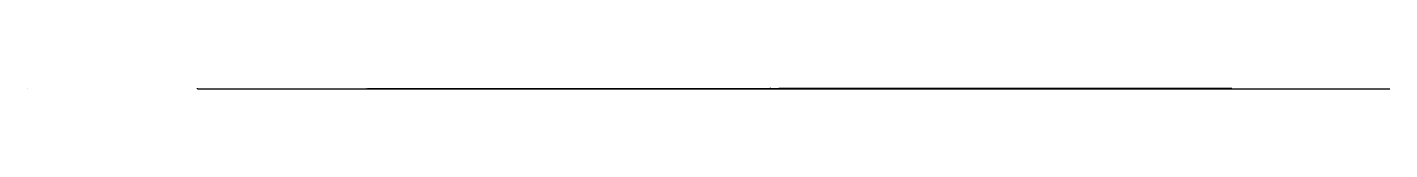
# Model space of a CAD drawing. Header units: metres. Extents: x -1 to 72750024, y 3999 to 4800.
# Drawn here: x 41150003 to 41550000, y 4299 to 4550 of the extents above; entities that cross this region are included whole.
import ezdxf

# ---------------------------------------------------------------- set-up
doc = ezdxf.new("R2010")
doc.units = ezdxf.units.M

msp = doc.modelspace()

# ---------------------------------------------------------------- linework, layer by layer
at = {"color": 7}
for p, q in [((41150003.013, 4550), (41150024.105, 4550)), ((41150003.013, 4550), (41150003.013, 4531.921)), ((41150024.105, 4531.921), (41150003.013, 4531.921)), ((41150006.026, 4543.974), (41150021.092, 4543.974)), ((41150024.105, 4550), (41150024.105, 4531.921)), ((41200000, 4550), (41199998.795, 4550)), ((41200000, 4500), (41199998.795, 4500)), ((41200000, 4450), (41199998.795, 4450)), ((41200000, 4400), (41199998.795, 4400)), ((41200000, 4350), (41199998.795, 4350)), ((41200000, 4300), (41199998.795, 4300)), ((41200000, 4540), (41199999.247, 4540)), ((41200000, 4530), (41199999.247, 4530)), ((41200000, 4520), (41199999.247, 4520)), ((41200000, 4510), (41199999.247, 4510)), ((41200000, 4490), (41199999.247, 4490)), ((41200000, 4480), (41199999.247, 4480)), ((41200000, 4470), (41199999.247, 4470)), ((41200000, 4460), (41199999.247, 4460)), ((41200000, 4440), (41199999.247, 4440)), ((41200000, 4430), (41199999.247, 4430)), ((41200000, 4420), (41199999.247, 4420)), ((41200000, 4410), (41199999.247, 4410)), ((41200000, 4390), (41199999.247, 4390)), ((41200000, 4380), (41199999.247, 4380)), ((41200000, 4370), (41199999.247, 4370)), ((41200000, 4360), (41199999.247, 4360)), ((41200000, 4340), (41199999.247, 4340)), ((41200000, 4330), (41199999.247, 4330)), ((41200000, 4320), (41199999.247, 4320)), ((41200000, 4310), (41199999.247, 4310)), ((41200000, 4300), (41200000, 4550)), ((41200000, 4300), (41550000, 4300)), ((41200000, 4300), (41200000, 4298.795)), ((41210000.001, 4300), (41210000.001, 4299.247)), ((41220000.002, 4300), (41220000.002, 4299.247)), ((41230000.003, 4300), (41230000.003, 4299.247)), ((41240000.003, 4300), (41240000.003, 4299.247)), ((41250000.001, 4300), (41250000.001, 4298.795)), ((41259999.998, 4300), (41259999.998, 4299.247)), ((41269999.996, 4300), (41269999.996, 4299.247)), ((41279999.993, 4300), (41279999.993, 4299.247)), ((41289999.991, 4300), (41289999.991, 4299.247)), ((41300000.002, 4300), (41300000.002, 4298.795)), ((41310000.006, 4300), (41310000.006, 4299.247)), ((41320000.01, 4300), (41320000.01, 4299.247)), ((41330000.015, 4300), (41330000.015, 4299.247)), ((41340000.019, 4300), (41340000.019, 4299.247)), ((41349999.996, 4300), (41349999.996, 4298.795)), ((41360000, 4300), (41360000, 4299.247)), ((41370000.005, 4300), (41370000.005, 4299.247)), ((41380000.009, 4300), (41380000.009, 4299.247)), ((41390000.013, 4300), (41390000.013, 4299.247)), ((41400000.004, 4300), (41400000.004, 4298.795)), ((41410000.008, 4300), (41410000.008, 4299.247)), ((41420000.012, 4300), (41420000.012, 4299.247)), ((41430000.003, 4300), (41430000.003, 4299.247)), ((41439999.994, 4300), (41439999.994, 4299.247)), ((41450000.012, 4300), (41450000.012, 4298.795)), ((41460000.002, 4300), (41460000.002, 4299.247)), ((41469999.993, 4300), (41469999.993, 4299.247)), ((41479999.984, 4300), (41479999.984, 4299.247)), ((41489999.975, 4300), (41489999.975, 4299.247)), ((41499999.992, 4300), (41499999.992, 4298.795)), ((41509999.983, 4300), (41509999.983, 4299.247)), ((41519999.974, 4300), (41519999.974, 4299.247)), ((41529999.964, 4300), (41529999.964, 4299.247)), ((41539999.955, 4300), (41539999.955, 4299.247)), ((41550000, 4300), (41550000, 4298.795))]:
    msp.add_line(p, q, dxfattribs=at)
at = {"color": 4}
for p, q in [((41150006.026, 4539.454), (41150021.092, 4539.454)), ((41229156.619, 4342.669), (41229732.58, 4344.61)), ((41229732.58, 4344.61), (41230018.391, 4344.237)), ((41230018.391, 4344.237), (41231352.461, 4346.101)), ((41231352.461, 4346.101), (41233035.121, 4350.138)), ((41233035.121, 4350.138), (41233111.988, 4351.704)), ((41233111.988, 4351.704), (41234600.531, 4351.347)), ((41234600.531, 4351.347), (41234807.07, 4353.067)), ((41234807.07, 4353.067), (41234845.57, 4353.362)), ((41234845.57, 4353.362), (41234945.699, 4353.175)), ((41234945.699, 4353.175), (41235588.059, 4353.112)), ((41235588.059, 4353.112), (41235710.34, 4355.174)), ((41235710.34, 4355.174), (41236374.27, 4358.114)), ((41236374.27, 4358.114), (41236948.441, 4355.475)), ((41236948.441, 4355.475), (41237893.289, 4358.334)), ((41237893.289, 4358.334), (41237905.199, 4358.523)), ((41237905.199, 4358.523), (41238443.32, 4359.016)), ((41238443.32, 4359.016), (41238445.23, 4358.881)), ((41238445.23, 4358.881), (41238538.672, 4359.835)), ((41238538.672, 4359.835), (41238542.891, 4359.412)), ((41238542.891, 4359.412), (41238815.531, 4359.795)), ((41238815.531, 4359.795), (41238884.961, 4358.993)), ((41238884.961, 4358.993), (41239224.461, 4360.113)), ((41239224.461, 4360.113), (41239829.871, 4361.739)), ((41239829.871, 4361.739), (41239923.988, 4361.546)), ((41239923.988, 4361.546), (41240079.852, 4361.892)), ((41240079.852, 4361.892), (41240220, 4361.962)), ((41240220, 4361.962), (41240248.621, 4362.122)), ((41240248.621, 4362.122), (41240267.91, 4362.06)), ((41240267.91, 4362.06), (41240438.59, 4362.64)), ((41240438.59, 4362.64), (41240643.988, 4363.239)), ((41240643.988, 4363.239), (41240973.449, 4362.816)), ((41240973.449, 4362.816), (41241197.859, 4364.34)), ((41241197.859, 4364.34), (41241237.34, 4363.971)), ((41241237.34, 4363.971), (41241592.141, 4363.769)), ((41241592.141, 4363.769), (41242740.02, 4362.703)), ((41242740.02, 4362.703), (41242817.5, 4363.993)), ((41242817.5, 4363.993), (41243361.898, 4366.527)), ((41243361.898, 4366.527), (41243473.141, 4366.082)), ((41243473.141, 4366.082), (41243591.762, 4366.734)), ((41243591.762, 4366.734), (41243680.672, 4366.869)), ((41243680.672, 4366.869), (41243692.66, 4367.021)), ((41243692.66, 4367.021), (41243820.02, 4367.061)), ((41243820.02, 4367.061), (41243912.922, 4367.404)), ((41243912.922, 4367.404), (41243955.59, 4367.308)), ((41243955.59, 4367.308), (41244131.422, 4366.907)), ((41244131.422, 4366.907), (41244216.441, 4368.496)), ((41244216.441, 4368.496), (41244263.621, 4368.156)), ((41244263.621, 4368.156), (41244286.961, 4367.15)), ((41244286.961, 4367.15), (41244536.629, 4367.832)), ((41244536.629, 4367.832), (41245156.238, 4370.305)), ((41245156.238, 4370.305), (41246401.039, 4371.294)), ((41246401.039, 4371.294), (41247900.422, 4373.212)), ((41247900.422, 4373.212), (41249573.422, 4376.871)), ((41249573.422, 4376.871), (41249760.879, 4373.8)), ((41249760.879, 4373.8), (41250014.961, 4375.984)), ((41250014.961, 4375.984), (41250517.828, 4376.934)), ((41250517.828, 4376.934), (41251123.59, 4377.291)), ((41251123.59, 4377.291), (41251469.48, 4376.508)), ((41251469.48, 4376.508), (41251518.859, 4377.275)), ((41251518.859, 4377.275), (41251777.73, 4377.764)), ((41251777.73, 4377.764), (41251916.031, 4374.955)), ((41251916.031, 4374.955), (41251988.5, 4378.093)), ((41251988.5, 4378.093), (41252237.539, 4378.03)), ((41252237.539, 4378.03), (41252644.77, 4378.753)), ((41252644.77, 4378.753), (41252653.449, 4378.38)), ((41252653.449, 4378.38), (41252719.57, 4378.832)), ((41252719.57, 4378.832), (41253015.32, 4379.367)), ((41253015.32, 4379.367), (41253061.66, 4378.953)), ((41253061.66, 4378.953), (41253796.078, 4379.67)), ((41253796.078, 4379.67), (41253819.309, 4382.086)), ((41253819.309, 4382.086), (41253932.289, 4380.374)), ((41253932.289, 4380.374), (41254230.578, 4380.893)), ((41254230.578, 4380.893), (41254241.52, 4379.712)), ((41254241.52, 4379.712), (41254415.172, 4380.577)), ((41254415.172, 4380.577), (41254542.32, 4381.021)), ((41254542.32, 4381.021), (41254550.051, 4381.16)), ((41254550.051, 4381.16), (41254563.32, 4381.314)), ((41254563.32, 4381.314), (41254608.109, 4381.185)), ((41254608.109, 4381.185), (41254701.77, 4381.292)), ((41254701.77, 4381.292), (41254707.629, 4381.353)), ((41254707.629, 4381.353), (41254893.48, 4383.127)), ((41254893.48, 4383.127), (41254914.809, 4382.062)), ((41254914.809, 4382.062), (41255121.859, 4381.764)), ((41255121.859, 4381.764), (41255709.398, 4384.018)), ((41255709.398, 4384.018), (41256126.512, 4384.716)), ((41256126.512, 4384.716), (41256677.012, 4384.01)), ((41256677.012, 4384.01), (41256759.422, 4384.971)), ((41256759.422, 4384.971), (41257076.5, 4383.377)), ((41257076.5, 4383.377), (41257255.172, 4384.871)), ((41257255.172, 4384.871), (41257455.672, 4385.305)), ((41257455.672, 4385.305), (41257472.051, 4384.765)), ((41257472.051, 4384.765), (41257690.129, 4385.991)), ((41257690.129, 4385.991), (41257743.449, 4385.75)), ((41257743.449, 4385.75), (41258104.148, 4385.56)), ((41258104.148, 4385.56), (41258181.539, 4385.222)), ((41258181.539, 4385.222), (41258205.91, 4385.832)), ((41258205.91, 4385.832), (41258868.871, 4385.855)), ((41258868.871, 4385.855), (41259121.148, 4385.646)), ((41259121.148, 4385.646), (41259210.801, 4386.552)), ((41259210.801, 4386.552), (41259666.059, 4386.956)), ((41259666.059, 4386.956), (41260121.191, 4387.952)), ((41260121.191, 4387.952), (41260271.641, 4388.152)), ((41260271.641, 4388.152), (41260493.629, 4388.307)), ((41260493.629, 4388.307), (41261521.859, 4390.863)), ((41261521.859, 4390.863), (41262086.949, 4390.768)), ((41262086.949, 4390.768), (41262643.988, 4392.025)), ((41262643.988, 4392.025), (41262765.922, 4389.212)), ((41262765.922, 4389.212), (41264198.68, 4395.011)), ((41264198.68, 4395.011), (41264230.66, 4392.672)), ((41264230.66, 4392.672), (41264421.121, 4393.087)), ((41264421.121, 4393.087), (41264470.859, 4392.932)), ((41264470.859, 4392.932), (41264523.129, 4391.705)), ((41264523.129, 4391.705), (41264590.77, 4394.246)), ((41264590.77, 4394.246), (41264838.828, 4394.447)), ((41264838.828, 4394.447), (41265494.629, 4394.729)), ((41265494.629, 4394.729), (41266162.227, 4393.626)), ((41266162.227, 4393.626), (41266418.469, 4395.186)), ((41266418.469, 4395.186), (41266923.57, 4393.535)), ((41266923.57, 4393.535), (41267185.422, 4395.988)), ((41267185.422, 4395.988), (41268144.547, 4396.802)), ((41268144.547, 4396.802), (41268194.289, 4397.407)), ((41268194.289, 4397.407), (41268306.688, 4396.661)), ((41268306.688, 4396.661), (41268435.711, 4394.561)), ((41268435.711, 4394.561), (41268584.727, 4395.876)), ((41268584.727, 4395.876), (41268700.367, 4395.213)), ((41268700.367, 4395.213), (41268715.102, 4398.698)), ((41268715.102, 4398.698), (41268870.727, 4396.815)), ((41268870.727, 4396.815), (41268904.031, 4398.749)), ((41268904.031, 4398.749), (41269692.492, 4398.535)), ((41269692.492, 4398.535), (41269927.93, 4399.966)), ((41269927.93, 4399.966), (41270133.422, 4398.77)), ((41270133.422, 4398.77), (41271884.883, 4402.126)), ((41271884.883, 4402.126), (41272284.594, 4401.632)), ((41272284.594, 4401.632), (41272500.602, 4406.162)), ((41272500.602, 4406.162), (41273345.438, 4402.219)), ((41273345.438, 4402.219), (41273597.25, 4404.388)), ((41273597.25, 4404.388), (41273810.453, 4403.092)), ((41273810.453, 4403.092), (41274871.938, 4404.882)), ((41274871.938, 4404.882), (41275225.547, 4404.391)), ((41275225.547, 4404.391), (41275539.773, 4404.754)), ((41275539.773, 4404.754), (41275724.219, 4405.725)), ((41275724.219, 4405.725), (41275955.531, 4405.662)), ((41275955.531, 4405.662), (41276191.547, 4405.38)), ((41276191.547, 4405.38), (41276512.906, 4405.66)), ((41276512.906, 4405.66), (41277447.273, 4404.943)), ((41277447.273, 4404.943), (41278113.367, 4406.244)), ((41278113.367, 4406.244), (41278378.43, 4407.826)), ((41278378.43, 4407.826), (41278887.023, 4407.878)), ((41278887.023, 4407.878), (41278898.273, 4406.31)), ((41278898.273, 4406.31), (41279016.023, 4408.679)), ((41279016.023, 4408.679), (41279073.773, 4408.166)), ((41279073.773, 4408.166), (41279191.297, 4408.316)), ((41279191.297, 4408.316), (41279394.211, 4410.006)), ((41279394.211, 4410.006), (41279545.789, 4408.972)), ((41279545.789, 4408.972), (41279627.383, 4409.813)), ((41279627.383, 4409.813), (41280517.547, 4408.613)), ((41280517.547, 4408.613), (41281710.328, 4411.857)), ((41281710.328, 4411.857), (41281733.938, 4408.885)), ((41281733.938, 4408.885), (41281866.906, 4410.733)), ((41281866.906, 4410.733), (41282929.188, 4413.369)), ((41282929.188, 4413.369), (41283311.813, 4412.312)), ((41283311.813, 4412.312), (41283389.469, 4410.99)), ((41283389.469, 4410.99), (41283559.094, 4412.939)), ((41283559.094, 4412.939), (41284001.406, 4412.965)), ((41284001.406, 4412.965), (41284069.172, 4413.536)), ((41284069.172, 4413.536), (41284175.617, 4413.315)), ((41284175.617, 4413.315), (41284370.398, 4412.207)), ((41284370.398, 4412.207), (41284495.5, 4412.937)), ((41284495.5, 4412.937), (41284555.711, 4415.128)), ((41284555.711, 4415.128), (41284840.453, 4413.627)), ((41284840.453, 4413.627), (41284871.813, 4414.009)), ((41284871.813, 4414.009), (41285269.789, 4414.098)), ((41285269.789, 4414.098), (41285301.102, 4413.629)), ((41285301.102, 4413.629), (41285537.992, 4413.635)), ((41285537.992, 4413.635), (41285951.297, 4415.64)), ((41285951.297, 4415.64), (41285954.75, 4414.961)), ((41285954.75, 4414.961), (41285979.594, 4415)), ((41285979.594, 4415), (41286004.063, 4414.804)), ((41286004.063, 4414.804), (41286334.883, 4415.189)), ((41286334.883, 4415.189), (41286453.094, 4414.954)), ((41286453.094, 4414.954), (41286526.031, 4414.861)), ((41286526.031, 4414.861), (41286823.922, 4415.652)), ((41286823.922, 4415.652), (41287379.953, 4416.422)), ((41287379.953, 4416.422), (41287619.617, 4416.709)), ((41287619.617, 4416.709), (41287679.406, 4416.186)), ((41287679.406, 4416.186), (41287879.094, 4416.404)), ((41287879.094, 4416.404), (41288533.641, 4418.985)), ((41288533.641, 4418.985), (41288698.68, 4413.204)), ((41288698.68, 4413.204), (41289128.328, 4418.27)), ((41289128.328, 4418.27), (41289304.969, 4419.32)), ((41289304.969, 4419.32), (41289419.07, 4420.498)), ((41289419.07, 4420.498), (41289448.242, 4419.113)), ((41289448.242, 4419.113), (41291674.563, 4420.272)), ((41291674.563, 4420.272), (41291947.094, 4420.622)), ((41291947.094, 4420.622), (41292215.703, 4420.804)), ((41292215.703, 4420.804), (41292395.406, 4419.705)), ((41292395.406, 4419.705), (41292487.031, 4420.933)), ((41292487.031, 4420.933), (41292502.203, 4421.306)), ((41292502.203, 4421.306), (41292512.641, 4421.635)), ((41292512.641, 4421.635), (41292549.227, 4420.117)), ((41292549.227, 4420.117), (41292574.156, 4421.016)), ((41292574.156, 4421.016), (41292578.953, 4420.985)), ((41292578.953, 4420.985), (41292884.008, 4421.305)), ((41292884.008, 4421.305), (41293335.594, 4420.103)), ((41293335.594, 4420.103), (41293427.828, 4421.082)), ((41293427.828, 4421.082), (41293642.5, 4421.765)), ((41293642.5, 4421.765), (41294211.117, 4422.745)), ((41294211.117, 4422.745), (41294459.938, 4422.177)), ((41294459.938, 4422.177), (41294511.883, 4422.806)), ((41294511.883, 4422.806), (41294849.219, 4424.415)), ((41294849.219, 4424.415), (41295017.742, 4423.352)), ((41295017.742, 4423.352), (41295176.43, 4423.423)), ((41295176.43, 4423.423), (41295593.703, 4424.081)), ((41295593.703, 4424.081), (41296224.977, 4423.774)), ((41296224.977, 4423.774), (41296241.617, 4424.423)), ((41296241.617, 4424.423), (41296399.633, 4424.714)), ((41296399.633, 4424.714), (41296516.68, 4424.113)), ((41296516.68, 4424.113), (41296830.133, 4423.984)), ((41296830.133, 4423.984), (41296922.844, 4423.95)), ((41296922.844, 4423.95), (41297085.406, 4424.878)), ((41297085.406, 4424.878), (41297112.141, 4426.465)), ((41297112.141, 4426.465), (41297262.063, 4425.133)), ((41297262.063, 4425.133), (41297332.344, 4425.029)), ((41297332.344, 4425.029), (41297916.719, 4425.944)), ((41297916.719, 4425.944), (41297947.93, 4426.629)), ((41297947.93, 4426.629), (41298008.992, 4425.618)), ((41298008.992, 4425.618), (41298529.922, 4425.643)), ((41298529.922, 4425.643), (41298883.906, 4426.373)), ((41298883.906, 4426.373), (41298884.852, 4426.455)), ((41298884.852, 4426.455), (41298930.023, 4425.967)), ((41298930.023, 4425.967), (41299227.227, 4427.326)), ((41299227.227, 4427.326), (41299358.68, 4427.745)), ((41299358.68, 4427.745), (41299652.789, 4426.556)), ((41299652.789, 4426.556), (41299755.742, 4426.967)), ((41299755.742, 4426.967), (41301493.398, 4429.007)), ((41301493.398, 4429.007), (41301530.5, 4428.972)), ((41301530.5, 4428.972), (41301592.5, 4428.489)), ((41301592.5, 4428.489), (41301945.398, 4429.559)), ((41301945.398, 4429.559), (41302187.602, 4429.434)), ((41302187.602, 4429.434), (41302253.297, 4428.918)), ((41302253.297, 4428.918), (41302548.602, 4431.357)), ((41302548.602, 4431.357), (41302719.898, 4430.733)), ((41302719.898, 4430.733), (41303362.703, 4430.833)), ((41303362.703, 4430.833), (41303660.102, 4431.059)), ((41303660.102, 4431.059), (41303668.797, 4431.031)), ((41303668.797, 4431.031), (41303766.797, 4431.61)), ((41303766.797, 4431.61), (41303953.102, 4430.859)), ((41303953.102, 4430.859), (41304289.297, 4430.228)), ((41304289.297, 4430.228), (41304648.797, 4430.552)), ((41304648.797, 4430.552), (41304874.203, 4431.325)), ((41304874.203, 4431.325), (41304944.398, 4432.688)), ((41304944.398, 4432.688), (41305185.703, 4431.645)), ((41305185.703, 4431.645), (41305218.5, 4432.579)), ((41305218.5, 4432.579), (41305347.797, 4431.953)), ((41305347.797, 4431.953), (41305807.398, 4432.003)), ((41305807.398, 4432.003), (41305908.898, 4433.029)), ((41305908.898, 4433.029), (41306564.398, 4433.94)), ((41306564.398, 4433.94), (41306842.898, 4433.828)), ((41306842.898, 4433.828), (41307829.398, 4434.464)), ((41307829.398, 4434.464), (41307832.898, 4434.014)), ((41307832.898, 4434.014), (41307873.5, 4434.704)), ((41307873.5, 4434.704), (41307898, 4434.003)), ((41307898, 4434.003), (41308011.898, 4433.791)), ((41308011.898, 4433.791), (41308012, 4434.186)), ((41308012, 4434.186), (41308132.703, 4432.705)), ((41308132.703, 4432.705), (41308143.898, 4434.329)), ((41308143.898, 4434.329), (41308161.5, 4433.588)), ((41308161.5, 4433.588), (41308237.203, 4434.265)), ((41308237.203, 4434.265), (41308295.602, 4436.09)), ((41308295.602, 4436.09), (41308558.602, 4433.971)), ((41308558.602, 4433.971), (41308608.102, 4434.485)), ((41308608.102, 4434.485), (41308698, 4433.65)), ((41308698, 4433.65), (41309028.797, 4436.159)), ((41309028.797, 4436.159), (41309103.398, 4434.85)), ((41309103.398, 4434.85), (41309360.102, 4435.271)), ((41309360.102, 4435.271), (41309616.102, 4436.277)), ((41309616.102, 4436.277), (41309711.703, 4436.947)), ((41309711.703, 4436.947), (41309752.797, 4435.379)), ((41309752.797, 4435.379), (41310107.5, 4435.852)), ((41310107.5, 4435.852), (41310125.703, 4436.358)), ((41310125.703, 4436.358), (41311214.297, 4437.278)), ((41311214.297, 4437.278), (41311466.398, 4436.404)), ((41311466.398, 4436.404), (41311524.203, 4435.949)), ((41311524.203, 4435.949), (41311573.203, 4436.244)), ((41311573.203, 4436.244), (41311685.398, 4438.383)), ((41311685.398, 4438.383), (41312880, 4438.311)), ((41312880, 4438.311), (41313271.898, 4439.766)), ((41313271.898, 4439.766), (41313299, 4438.546)), ((41313299, 4438.546), (41313643.102, 4438.587)), ((41313643.102, 4438.587), (41313692.797, 4440.019)), ((41313692.797, 4440.019), (41313955.797, 4439.054)), ((41313955.797, 4439.054), (41315097.797, 4439.881)), ((41315097.797, 4439.881), (41315323.203, 4440.512)), ((41315323.203, 4440.512), (41315583.5, 4440.377)), ((41315583.5, 4440.377), (41316257.797, 4441.381)), ((41316257.797, 4441.381), (41316552.602, 4439.135)), ((41316552.602, 4439.135), (41316713.102, 4441.908)), ((41316713.102, 4441.908), (41316923.797, 4441.57)), ((41316923.797, 4441.57), (41317602.797, 4440.393)), ((41317602.797, 4440.393), (41318189.297, 4439.485)), ((41318189.297, 4439.485), (41318287.898, 4440.748)), ((41318287.898, 4440.748), (41318463.5, 4443.442)), ((41318463.5, 4443.442), (41318480.203, 4444.342)), ((41318480.203, 4444.342), (41318598.398, 4443.227)), ((41318598.398, 4443.227), (41318868.898, 4442.003)), ((41318868.898, 4442.003), (41319751.5, 4444.333)), ((41319751.5, 4444.333), (41319975.797, 4443.749)), ((41319975.797, 4443.749), (41320474.5, 4443.765)), ((41320474.5, 4443.765), (41320747, 4443.904)), ((41320747, 4443.904), (41320816.398, 4444.117)), ((41320816.398, 4444.117), (41320902, 4444.097)), ((41320902, 4444.097), (41321078.703, 4443.967)), ((41321078.703, 4443.967), (41321130, 4444.06)), ((41321130, 4444.06), (41321305.602, 4444.467)), ((41321305.602, 4444.467), (41321694.5, 4444.401)), ((41321694.5, 4444.401), (41321803.398, 4444.732)), ((41321803.398, 4444.732), (41322061, 4441.177)), ((41322061, 4441.177), (41322110.102, 4445.098)), ((41322110.102, 4445.098), (41322248.398, 4445.247)), ((41322248.398, 4445.247), (41322355.398, 4444.845)), ((41322355.398, 4444.845), (41322393.898, 4444.991)), ((41322393.898, 4444.991), (41322729.5, 4445.39)), ((41322729.5, 4445.39), (41322861.898, 4446.323)), ((41322861.898, 4446.323), (41323058.5, 4444.452)), ((41323058.5, 4444.452), (41323060.5, 4442.85)), ((41323060.5, 4442.85), (41323231.102, 4445.939)), ((41323231.102, 4445.939), (41323264.602, 4445.535)), ((41323264.602, 4445.535), (41323370.898, 4445.686)), ((41323370.898, 4445.686), (41323610, 4446.15)), ((41323610, 4446.15), (41323891, 4447.067)), ((41323891, 4447.067), (41324093, 4447.538)), ((41324093, 4447.538), (41324744.797, 4446.856)), ((41324744.797, 4446.856), (41324852.5, 4446.998)), ((41324852.5, 4446.998), (41325004.102, 4447.719)), ((41325004.102, 4447.719), (41325438.602, 4447.395)), ((41325438.602, 4447.395), (41325541.898, 4445.67)), ((41325541.898, 4445.67), (41326166.797, 4448.714)), ((41326166.797, 4448.714), (41326227.297, 4446.06)), ((41326227.297, 4446.06), (41326386.898, 4447.806)), ((41326386.898, 4447.806), (41326407.898, 4448.298)), ((41326407.898, 4448.298), (41326982.602, 4447.223)), ((41326982.602, 4447.223), (41327281.102, 4447.854)), ((41327281.102, 4447.854), (41327688.102, 4446.843)), ((41327688.102, 4446.843), (41327943.297, 4449.5)), ((41327943.297, 4449.5), (41328008.102, 4449.94)), ((41328008.102, 4449.94), (41328413.898, 4450.856)), ((41328413.898, 4450.856), (41328608.5, 4449.719)), ((41328608.5, 4449.719), (41330011.703, 4451.649)), ((41330011.703, 4451.649), (41330503.797, 4450.74)), ((41330503.797, 4450.74), (41330660.797, 4449.612)), ((41330660.797, 4449.612), (41331053.703, 4451.037)), ((41331053.703, 4451.037), (41331124.094, 4451.201)), ((41331124.094, 4451.201), (41331145.094, 4451.463)), ((41331145.094, 4451.463), (41331394.094, 4452.74)), ((41331394.094, 4452.74), (41331650.406, 4449.97)), ((41331650.406, 4449.97), (41332426.594, 4452.754)), ((41332426.594, 4452.754), (41332758.203, 4451.596)), ((41332758.203, 4451.596), (41333082.203, 4452.827)), ((41333082.203, 4452.827), (41333736.203, 4450.207)), ((41333736.203, 4450.207), (41333819.703, 4455.145)), ((41333819.703, 4455.145), (41334442, 4452.957)), ((41334442, 4452.957), (41334582.906, 4455.196)), ((41334582.906, 4455.196), (41335000.203, 4455.071)), ((41335000.203, 4455.071), (41335667.906, 4454.118)), ((41335667.906, 4454.118), (41336534.594, 4456.392)), ((41336534.594, 4456.392), (41336785.5, 4454.247)), ((41336785.5, 4454.247), (41338609, 4453.918)), ((41338609, 4453.918), (41338660.203, 4453.304)), ((41338660.203, 4453.304), (41339353.906, 4452.254)), ((41339353.906, 4452.254), (41340904.094, 4459.755)), ((41340904.094, 4459.755), (41341259.906, 4458.571)), ((41341259.906, 4458.571), (41341762.703, 4460.338)), ((41341762.703, 4460.338), (41342374.406, 4455.946)), ((41342374.406, 4455.946), (41343038.406, 4460.553)), ((41343038.406, 4460.553), (41346145.594, 4460.777)), ((41346145.594, 4460.777), (41347383, 4459.756)), ((41347383, 4459.756), (41348109, 4461.191)), ((41348109, 4461.191), (41349420.703, 4464.897)), ((41349420.703, 4464.897), (41349861.203, 4464.565)), ((41349861.203, 4464.565), (41349886, 4460.116)), ((41349886, 4460.116), (41350382.297, 4465.465)), ((41350382.297, 4465.465), (41350765.297, 4463.841)), ((41350765.297, 4463.841), (41352453.594, 4463.996)), ((41352453.594, 4463.996), (41352646.594, 4465.321)), ((41352646.594, 4465.321), (41352747.203, 4461.212)), ((41352747.203, 4461.212), (41357108.703, 4467.699)), ((41357108.703, 4467.699), (41357531.797, 4468.503)), ((41357531.797, 4468.503), (41358821.406, 4469.921)), ((41358821.406, 4469.921), (41359366.797, 4466.699)), ((41359366.797, 4466.699), (41359660, 4470.443)), ((41359660, 4470.443), (41359726.297, 4465.928)), ((41359726.297, 4465.928), (41360560.094, 4468.774)), ((41360560.094, 4468.774), (41360766, 4469.029)), ((41360766, 4469.029), (41361400.594, 4469.509)), ((41361400.594, 4469.509), (41362334.297, 4469.634)), ((41362334.297, 4469.634), (41362451.906, 4470.308)), ((41362451.906, 4470.308), (41363052.203, 4469.546)), ((41363052.203, 4469.546), (41363487.094, 4467.707)), ((41363487.094, 4467.707), (41364105.406, 4469.309)), ((41364105.406, 4469.309), (41364463.5, 4471.601)), ((41364463.5, 4471.601), (41364554.594, 4465.594)), ((41364554.594, 4465.594), (41364630, 4471.587)), ((41364630, 4471.587), (41366862.906, 4470.506)), ((41366862.906, 4470.506), (41367374.797, 4473.188)), ((41367374.797, 4473.188), (41367979.406, 4474.234)), ((41367979.406, 4474.234), (41368276.797, 4474.754)), ((41368276.797, 4474.754), (41368902.094, 4471.579)), ((41368902.094, 4471.579), (41369131, 4473.189)), ((41369131, 4473.189), (41369198.406, 4472.831)), ((41369198.406, 4472.831), (41369355.094, 4472.117)), ((41369355.094, 4472.117), (41369477, 4473.191)), ((41369477, 4473.191), (41369666.703, 4472.691)), ((41369666.703, 4472.691), (41370673.297, 4474.973)), ((41370673.297, 4474.973), (41372445.797, 4474.254)), ((41372445.797, 4474.254), (41374930.094, 4476.996)), ((41374930.094, 4476.996), (41375526.797, 4477.372)), ((41375526.797, 4477.372), (41376196.297, 4478.711)), ((41376196.297, 4478.711), (41377675, 4476.55)), ((41377675, 4476.55), (41379119.703, 4478.618)), ((41379119.703, 4478.618), (41379236.5, 4478.802)), ((41379236.5, 4478.802), (41379889.094, 4478.958)), ((41379889.094, 4478.958), (41380294.797, 4479.89)), ((41380294.797, 4479.89), (41380485.5, 4478.926)), ((41380485.5, 4478.926), (41380711.203, 4478.336)), ((41380711.203, 4478.336), (41381358.594, 4479.12)), ((41381358.594, 4479.12), (41381404, 4479.343)), ((41381404, 4479.343), (41381416.594, 4477.005)), ((41381416.594, 4477.005), (41383998.797, 4482.43)), ((41383998.797, 4482.43), (41384391.703, 4482.013)), ((41384391.703, 4482.013), (41387780.406, 4477.642)), ((41387780.406, 4477.642), (41389398.094, 4484.174)), ((41389398.094, 4484.174), (41391293.594, 4485.777)), ((41391293.594, 4485.777), (41393263.5, 4485.737)), ((41393263.5, 4485.737), (41395420.094, 4486.768)), ((41395420.094, 4486.768), (41395582.906, 4483.412)), ((41395582.906, 4483.412), (41397371.703, 4487.943)), ((41397371.703, 4487.943), (41398216.406, 4488.879)), ((41398216.406, 4488.879), (41400350.5, 4488.671)), ((41400350.5, 4488.671), (41400731.297, 4489.131)), ((41400731.297, 4489.131), (41401020, 4489.762)), ((41401020, 4489.762), (41402427.797, 4489.189)), ((41402427.797, 4489.189), (41402683, 4485.948)), ((41402683, 4485.948), (41402743.203, 4490.13)), ((41402743.203, 4490.13), (41404425.906, 4491.574)), ((41404425.906, 4491.574), (41405045.594, 4490.239)), ((41405045.594, 4490.239), (41405253.594, 4491.608)), ((41405253.594, 4491.608), (41405545.094, 4491.171)), ((41405545.094, 4491.171), (41405593.094, 4488.64)), ((41405593.094, 4488.64), (41406778.406, 4491.105)), ((41406778.406, 4491.105), (41407758.906, 4491.696)), ((41407758.906, 4491.696), (41408287.297, 4491.819)), ((41408287.297, 4491.819), (41408466.297, 4491.187)), ((41408466.297, 4491.187), (41408963.406, 4493.214)), ((41408963.406, 4493.214), (41409755.594, 4490.716)), ((41409755.594, 4490.716), (41409859.906, 4493.86)), ((41409859.906, 4493.86), (41411264.5, 4492.919)), ((41411264.5, 4492.919), (41411521.203, 4492.705)), ((41411521.203, 4492.705), (41412148.594, 4493.441)), ((41412148.594, 4493.441), (41412430.406, 4494.717)), ((41412430.406, 4494.717), (41414538.406, 4495.816)), ((41414538.406, 4495.816), (41415684.297, 4496.09)), ((41415684.297, 4496.09), (41415721.594, 4494.747)), ((41415721.594, 4494.747), (41417314.297, 4495.057)), ((41417314.297, 4495.057), (41418482.594, 4497.301)), ((41418482.594, 4497.301), (41418535.906, 4497.497)), ((41418535.906, 4497.497), (41421173.406, 4498.465)), ((41421173.406, 4498.465), (41421567.594, 4496.985)), ((41421567.594, 4496.985), (41421987.703, 4498.986)), ((41421987.703, 4498.986), (41423817.297, 4499.592)), ((41423817.297, 4499.592), (41423960.203, 4499.547)), ((41423960.203, 4499.547), (41424811.094, 4499.453)), ((41424811.094, 4499.453), (41425216.203, 4500.416)), ((41425216.203, 4500.416), (41425822.906, 4500.458)), ((41425822.906, 4500.458), (41426391.5, 4500.611)), ((41426391.5, 4500.611), (41426911.297, 4498.688)), ((41426911.297, 4498.688), (41427256.297, 4499.442)), ((41427256.297, 4499.442), (41428446.297, 4501.378)), ((41428446.297, 4501.378), (41428552.5, 4501.852)), ((41428552.5, 4501.852), (41428566.703, 4501.496)), ((41428566.703, 4501.496), (41429831.203, 4501.883)), ((41429831.203, 4501.883), (41430357, 4501.035)), ((41430357, 4501.035), (41430666.5, 4502.187)), ((41430666.5, 4502.187), (41430827.594, 4502.166)), ((41430827.594, 4502.166), (41430923.203, 4502.411)), ((41430923.203, 4502.411), (41430975, 4501.352)), ((41430975, 4501.352), (41431657.703, 4502.894)), ((41431657.703, 4502.894), (41431867.797, 4502.211)), ((41431867.797, 4502.211), (41432090.5, 4503.341)), ((41432090.5, 4503.341), (41432993.594, 4503.713)), ((41432993.594, 4503.713), (41434888.406, 4502.255)), ((41434888.406, 4502.255), (41435425.406, 4505.072)), ((41435425.406, 4505.072), (41436240.406, 4504.807)), ((41436240.406, 4504.807), (41439275.094, 4507.116)), ((41439275.094, 4507.116), (41439579.5, 4504.738)), ((41439579.5, 4504.738), (41439651.094, 4505.569)), ((41439651.094, 4505.569), (41443022.203, 4505.282)), ((41443022.203, 4505.282), (41445312.703, 4510.04)), ((41445312.703, 4510.04), (41452315, 4509.298)), ((41452315, 4509.298), (41453643.5, 4513.716)), ((41453643.5, 4513.716), (41460889.5, 4512.933)), ((41460889.5, 4512.933), (41463760.313, 4517.834)), ((41463760.313, 4517.834), (41466315.406, 4515.605)), ((41466315.406, 4515.605), (41467149.5, 4517.198)), ((41467149.5, 4517.198), (41467684.094, 4517.398)), ((41467684.094, 4517.398), (41468388.406, 4517.006)), ((41468388.406, 4517.006), (41468508.406, 4517.47)), ((41468508.406, 4517.47), (41469502.813, 4517.721)), ((41469502.813, 4517.721), (41474442.813, 4521.904)), ((41474442.813, 4521.904), (41476710.313, 4519.821)), ((41476710.313, 4519.821), (41484737.406, 4525.618)), ((41484737.406, 4525.618), (41486559.406, 4523.185)), ((41486559.406, 4523.185), (41494203.906, 4528.682)), ((41494203.906, 4528.682), (41495535.406, 4526.604)), ((41495535.406, 4526.604), (41500842.313, 4530.461)), ((41500842.313, 4530.461), (41501917.406, 4529.391)), ((41501917.406, 4529.391), (41503207.188, 4530.828)), ((41503207.188, 4530.828), (41503653.188, 4530.749))]:
    msp.add_line(p, q, dxfattribs=at)

doc.saveas('drawing.dxf')
